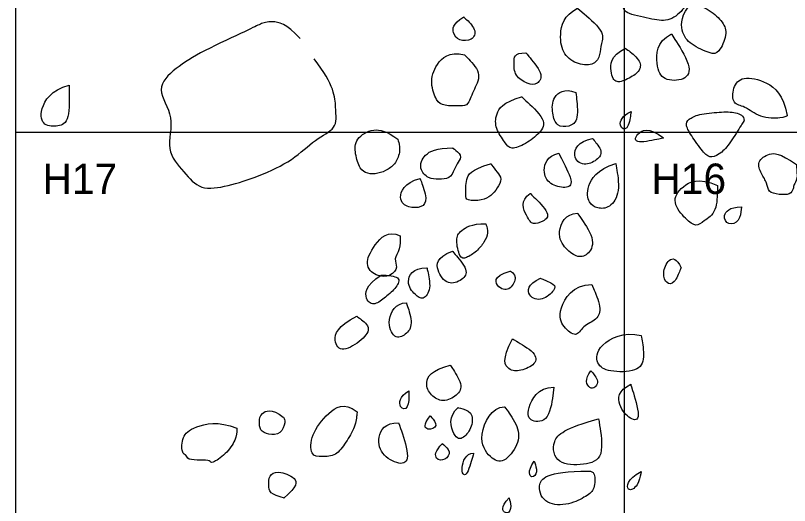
# Model space of a CAD drawing. Extents: x 1 to 19, y 16 to 23.5.
# Drawn here: x 10 to 11.271, y 21.387 to 22.192 of the extents above; entities that cross this region are included whole.
import ezdxf

# ---------------------------------------------------------------- set-up
doc = ezdxf.new("R2010")
doc.units = 0
for name, color, linetype in [('Cobbles n Brick', 7, 'Continuous'), ('Quadrat Boundary', 7, 'Continuous'), ('Quadrat IDs', 7, 'Continuous')]:
    doc.layers.add(name, color=color, linetype=linetype)

msp = doc.modelspace()

# ---------------------------------------------------------------- linework, layer by layer
at = {"layer": 'Cobbles n Brick'}
for points in [[(11.0829, 22.2706), (11.0253, 22.2533), (10.9901, 22.2533), (10.9901, 22.229), (10.9978, 22.2123), (10.9978, 22.195), (11.0439, 22.1867), (11.0714, 22.1803), (11.0977, 22.2002), (11.1118, 22.2283), (11.0829, 22.2706), (11.0829, 22.2706), (11.0829, 22.2706)], [(11.1111, 22.213), (11.0926, 22.1931), (11.0926, 22.1637), (11.1079, 22.1438), (11.1431, 22.1285), (11.1547, 22.1285), (11.17, 22.1618), (11.163, 22.1803), (11.1406, 22.2021), (11.1111, 22.213), (11.1111, 22.213), (11.1111, 22.213)], [(10.9231, 22.2037), (10.9, 22.1922), (10.8923, 22.1583), (10.8994, 22.1262), (10.9244, 22.1102), (10.9519, 22.1102), (10.9608, 22.1275), (10.9608, 22.1455), (10.9698, 22.1647), (10.9231, 22.2037), (10.9231, 22.2037), (10.9231, 22.2037)], [(10.7361, 22.1896), (10.7176, 22.1775), (10.7176, 22.1621), (10.7278, 22.1499), (10.7508, 22.1499), (10.7585, 22.1685), (10.7361, 22.1896), (10.7361, 22.1896), (10.7361, 22.1896)], [(10.4674, 22.1542), (10.4447, 22.1788), (10.4189, 22.1838), (10.4016, 22.178), (10.3875, 22.1703), (10.3048, 22.1324), (10.2625, 22.1058), (10.2277, 22.0721), (10.2637, 22.0253), (10.245, 21.9703), (10.2775, 21.934), (10.3027, 21.9038), (10.3484, 21.9112), (10.3993, 21.927), (10.4569, 21.954), (10.4922, 21.9899), (10.5291, 22.0055), (10.5254, 22.0373), (10.5243, 22.0769), (10.4906, 22.1206)], [(11.0772, 22.1618), (11.0522, 22.1483), (11.0522, 22.1073), (11.0625, 22.0843), (11.1009, 22.0843), (11.1124, 22.1067), (11.0772, 22.1618), (11.0772, 22.1618), (11.0772, 22.1618)], [(10.7374, 22.1271), (10.7118, 22.1335), (10.6887, 22.1111), (10.6804, 22.0803), (10.6919, 22.0502), (10.7022, 22.0432), (10.7329, 22.0432), (10.7432, 22.0432), (10.7528, 22.0714), (10.7675, 22.097), (10.7374, 22.1271), (10.7374, 22.1271), (10.7374, 22.1271)], [(11.0016, 22.1381), (10.9767, 22.1253), (10.9767, 22.0965), (10.9856, 22.0785), (11.0087, 22.0888), (11.0272, 22.1009), (11.0272, 22.1189), (11.0016, 22.1381), (11.0016, 22.1381), (11.0016, 22.1381)], [(10.838, 22.1306), (10.8188, 22.1306), (10.8188, 22.1152), (10.8188, 22.0928), (10.8419, 22.0781), (10.8572, 22.0781), (10.8688, 22.0948), (10.838, 22.1306), (10.838, 22.1306), (10.838, 22.1306)], [(11.2676, 22.0273), (11.2606, 22.0623), (11.2339, 22.0851), (11.1926, 22.0928), (11.1774, 22.0743), (11.1774, 22.0445), (11.1971, 22.0445), (11.2218, 22.0229), (11.2606, 22.0229), (11.2676, 22.0273), (11.2676, 22.0273), (11.2676, 22.0273)], [(10.088, 22.0773), (10.0581, 22.0694), (10.0376, 22.0344), (10.0455, 22.0093), (10.0709, 22.0093), (10.0894, 22.0169), (10.088, 22.0773), (10.088, 22.0773), (10.088, 22.0773)], [(10.9202, 22.0656), (10.901, 22.0726), (10.8811, 22.0585), (10.8811, 22.0304), (10.8888, 22.0086), (10.9093, 22.0086), (10.9259, 22.0188), (10.9202, 22.0656), (10.9202, 22.0656), (10.9202, 22.0656)], [(10.8313, 22.0585), (10.8, 22.0489), (10.7878, 22.0291), (10.7878, 22.0061), (10.8044, 21.9824), (10.8128, 21.9702), (10.8377, 21.9804), (10.8621, 21.999), (10.8742, 22.0189), (10.8313, 22.0585), (10.8313, 22.0585), (10.8313, 22.0585)], [(11.0112, 22.034), (10.9957, 22.0278), (10.9891, 22.0079), (11.0059, 22.0008), (11.0112, 22.034), (11.0112, 22.034), (11.0112, 22.034)], [(11.1965, 22.0192), (11.1965, 22.027), (11.1838, 22.0337), (11.1578, 22.0337), (11.1202, 22.0296), (11.1051, 22.0215), (11.0991, 22.0124), (11.1113, 21.9927), (11.1318, 21.9634), (11.1422, 21.9572), (11.1604, 21.9657), (11.1757, 21.9849), (11.1965, 22.0192), (11.1965, 22.0192), (11.1965, 22.0192)], [(11.0645, 21.9907), (11.0393, 22.0106), (11.0167, 21.9956), (11.0167, 21.9801), (11.0645, 21.9907), (11.0645, 21.9907), (11.0645, 21.9907)], [(10.6277, 21.9884), (10.6098, 22.0018), (10.588, 22.0082), (10.5573, 21.9897), (10.5573, 21.9647), (10.5656, 21.9385), (10.5778, 21.9314), (10.5951, 21.9314), (10.6124, 21.9385), (10.6265, 21.9506), (10.6329, 21.973), (10.6277, 21.9884), (10.6277, 21.9884), (10.6277, 21.9884)], [(10.9475, 21.99), (10.9236, 21.9846), (10.9121, 21.9585), (10.9337, 21.9435), (10.9559, 21.9541), (10.9661, 21.9678), (10.9475, 21.99), (10.9475, 21.99), (10.9475, 21.99)], [(10.7182, 21.9742), (10.6913, 21.9742), (10.6695, 21.9639), (10.6618, 21.9396), (10.6785, 21.923), (10.6945, 21.923), (10.7137, 21.923), (10.7208, 21.939), (10.7272, 21.9511), (10.7342, 21.962), (10.7182, 21.9742), (10.7182, 21.9742), (10.7182, 21.9742)], [(10.8922, 21.9655), (10.8727, 21.9611), (10.8643, 21.935), (10.8767, 21.9133), (10.9046, 21.9071), (10.9188, 21.915), (10.8922, 21.9655), (10.8922, 21.9655), (10.8922, 21.9655)], [(11.2825, 21.9472), (11.2544, 21.9664), (11.2378, 21.9664), (11.2168, 21.9521), (11.2249, 21.9316), (11.2352, 21.916), (11.2352, 21.9017), (11.2539, 21.8972), (11.2731, 21.8972), (11.278, 21.9075), (11.278, 21.9142), (11.2847, 21.9213), (11.2825, 21.9472), (11.2825, 21.9472), (11.2825, 21.9472)], [(10.7804, 21.9484), (10.7471, 21.9381), (10.7394, 21.9234), (10.7394, 21.8946), (10.7394, 21.8876), (10.7669, 21.8876), (10.781, 21.8952), (10.7919, 21.908), (10.7996, 21.9241), (10.7913, 21.9337), (10.7804, 21.9484), (10.7804, 21.9484), (10.7804, 21.9484)], [(10.9858, 21.9488), (10.9543, 21.9382), (10.9366, 21.909), (10.9411, 21.8828), (10.9552, 21.8744), (10.976, 21.8744), (10.9942, 21.901), (10.9858, 21.9488), (10.9858, 21.9488), (10.9858, 21.9488)], [(10.6645, 21.9243), (10.6377, 21.9168), (10.6268, 21.888), (10.6453, 21.8756), (10.6679, 21.8756), (10.6775, 21.8887), (10.6645, 21.9243), (10.6645, 21.9243), (10.6645, 21.9243)], [(11.1528, 21.9124), (11.1219, 21.9265), (11.0918, 21.911), (11.0772, 21.8849), (11.1019, 21.8557), (11.1183, 21.8438), (11.1298, 21.8544), (11.1524, 21.8677), (11.1528, 21.9124), (11.1528, 21.9124), (11.1528, 21.9124)], [(10.8455, 21.8993), (10.8278, 21.8878), (10.8411, 21.8582), (10.8491, 21.8471), (10.8668, 21.8533), (10.881, 21.8644), (10.8455, 21.8993), (10.8455, 21.8993), (10.8455, 21.8993)], [(10.9228, 21.8669), (10.9033, 21.8669), (10.8865, 21.8328), (10.9038, 21.8076), (10.9237, 21.7925), (10.9423, 21.7987), (10.9534, 21.824), (10.9228, 21.8669), (10.9228, 21.8669), (10.9228, 21.8669)], [(11.1923, 21.8773), (11.1719, 21.8773), (11.16, 21.8623), (11.1701, 21.8463), (11.1896, 21.8521), (11.1923, 21.8773), (11.1923, 21.8773), (11.1923, 21.8773)], [(10.6318, 21.8297), (10.6119, 21.84), (10.5873, 21.8132), (10.5722, 21.7824), (10.5914, 21.7625), (10.6174, 21.7625), (10.6291, 21.779), (10.6202, 21.7913), (10.6325, 21.8071), (10.6318, 21.8297), (10.6318, 21.8297), (10.6318, 21.8297)], [(10.7724, 21.8498), (10.7487, 21.8498), (10.7295, 21.8377), (10.7224, 21.8255), (10.7295, 21.7922), (10.7391, 21.7922), (10.7583, 21.8044), (10.7698, 21.8191), (10.7775, 21.8351), (10.7724, 21.8498), (10.7724, 21.8498), (10.7724, 21.8498)], [(10.7175, 21.8047), (10.6908, 21.7937), (10.6908, 21.7731), (10.71, 21.747), (10.7347, 21.7573), (10.7456, 21.7724), (10.7175, 21.8047), (10.7175, 21.8047), (10.7175, 21.8047)], [(11.0932, 21.7772), (11.0861, 21.7938), (11.0718, 21.7938), (11.0619, 21.7674), (11.0691, 21.75), (11.082, 21.75), (11.0932, 21.7772), (11.0932, 21.7772), (11.0932, 21.7772)], [(10.6757, 21.7772), (10.6517, 21.7772), (10.6394, 21.7519), (10.6572, 21.732), (10.6688, 21.723), (10.6839, 21.7416), (10.6757, 21.7772), (10.6757, 21.7772), (10.6757, 21.7772)], [(10.6006, 21.7654), (10.5738, 21.7483), (10.5738, 21.7222), (10.5903, 21.7147), (10.6074, 21.7291), (10.6266, 21.7448), (10.6342, 21.7634), (10.6006, 21.7654), (10.6006, 21.7654), (10.6006, 21.7654)], [(10.8125, 21.7719), (10.7824, 21.7636), (10.7933, 21.7403), (10.8139, 21.7403), (10.8242, 21.7643), (10.8125, 21.7719), (10.8125, 21.7719), (10.8125, 21.7719)], [(10.8622, 21.7601), (10.8403, 21.7505), (10.8403, 21.7285), (10.8657, 21.7217), (10.8869, 21.7422), (10.8869, 21.7498), (10.8622, 21.7601), (10.8622, 21.7601), (10.8622, 21.7601)], [(10.9465, 21.7498), (10.9149, 21.7498), (10.8882, 21.7038), (10.8992, 21.6798), (10.9218, 21.6613), (10.9307, 21.6819), (10.9554, 21.6915), (10.9636, 21.7107), (10.9465, 21.7498), (10.9465, 21.7498), (10.9465, 21.7498)], [(10.6421, 21.7196), (10.6243, 21.7196), (10.6078, 21.6901), (10.6222, 21.6586), (10.6414, 21.6668), (10.6538, 21.6833), (10.6421, 21.7196), (10.6421, 21.7196), (10.6421, 21.7196)], [(10.5607, 21.6977), (10.5278, 21.6813), (10.5209, 21.6552), (10.536, 21.6367), (10.5716, 21.6593), (10.5854, 21.6799), (10.5607, 21.6977), (10.5607, 21.6977), (10.5607, 21.6977)], [(11.0275, 21.6661), (10.9987, 21.673), (10.9534, 21.6497), (10.9534, 21.6181), (10.9726, 21.6058), (11.0234, 21.6058), (11.0344, 21.6284), (11.0275, 21.6661), (11.0275, 21.6661), (11.0275, 21.6661)], [(10.8163, 21.6606), (10.7978, 21.6257), (10.8101, 21.6071), (10.8286, 21.6071), (10.8561, 21.6188), (10.8561, 21.6373), (10.8163, 21.6606), (10.8163, 21.6606), (10.8163, 21.6606)], [(10.7141, 21.6174), (10.6819, 21.6092), (10.6709, 21.5866), (10.6819, 21.5674), (10.7018, 21.555), (10.7264, 21.5674), (10.736, 21.5845), (10.7141, 21.6174), (10.7141, 21.6174), (10.7141, 21.6174)], [(10.9452, 21.6078), (10.9336, 21.5948), (10.9425, 21.5722), (10.9617, 21.5879), (10.9452, 21.6078), (10.9452, 21.6078), (10.9452, 21.6078)], [(11.0104, 21.5859), (10.9891, 21.5756), (10.9891, 21.5502), (11.0104, 21.5262), (11.0289, 21.5262), (11.0104, 21.5859), (11.0104, 21.5859), (11.0104, 21.5859)], [(10.6462, 21.5749), (10.6298, 21.566), (10.6298, 21.5441), (10.6462, 21.5441), (10.6462, 21.5749), (10.6462, 21.5749), (10.6462, 21.5749)], [(10.8842, 21.5811), (10.8574, 21.5811), (10.8375, 21.5406), (10.8451, 21.5235), (10.8773, 21.5235), (10.8842, 21.5811), (10.8842, 21.5811), (10.8842, 21.5811)], [(10.561, 21.5408), (10.539, 21.5573), (10.5127, 21.5397), (10.4841, 21.5024), (10.4841, 21.4672), (10.5028, 21.4672), (10.5269, 21.4672), (10.5423, 21.4903), (10.5588, 21.5156), (10.561, 21.5408), (10.561, 21.5408), (10.561, 21.5408)], [(10.8033, 21.5489), (10.782, 21.5489), (10.7559, 21.4967), (10.7806, 21.4631), (10.8012, 21.4542), (10.8273, 21.4871), (10.8273, 21.5159), (10.8033, 21.5489), (10.8033, 21.5489), (10.8033, 21.5489)], [(10.4399, 21.5319), (10.4203, 21.5471), (10.4007, 21.5377), (10.4007, 21.5246), (10.4007, 21.5101), (10.4152, 21.5028), (10.4363, 21.5028), (10.4443, 21.5253), (10.4399, 21.5319), (10.4399, 21.5319), (10.4399, 21.5319)], [(10.7271, 21.5475), (10.71, 21.5338), (10.7196, 21.4954), (10.736, 21.4954), (10.7511, 21.5166), (10.7511, 21.5413), (10.7271, 21.5475), (10.7271, 21.5475), (10.7271, 21.5475)], [(10.3636, 21.5137), (10.3324, 21.5261), (10.2902, 21.5159), (10.2728, 21.5006), (10.2728, 21.4708), (10.2815, 21.4708), (10.2815, 21.4614), (10.3048, 21.4614), (10.3208, 21.4614), (10.3208, 21.4541), (10.3455, 21.4708), (10.3629, 21.4948), (10.3636, 21.5137), (10.3636, 21.5137), (10.3636, 21.5137)], [(10.6291, 21.5228), (10.6071, 21.5228), (10.5913, 21.4981), (10.6023, 21.4672), (10.6359, 21.4508), (10.649, 21.4652), (10.6291, 21.5228), (10.6291, 21.5228), (10.6291, 21.5228)], [(10.6812, 21.5338), (10.6688, 21.5187), (10.6757, 21.5084), (10.6963, 21.5166), (10.6812, 21.5338), (10.6812, 21.5338), (10.6812, 21.5338)], [(10.9576, 21.529), (10.902, 21.5139), (10.878, 21.4933), (10.8876, 21.4528), (10.9349, 21.4528), (10.9685, 21.4631), (10.9576, 21.529), (10.9576, 21.529), (10.9576, 21.529)], [(10.7011, 21.4885), (10.6887, 21.4762), (10.6887, 21.4604), (10.7066, 21.4604), (10.7162, 21.4755), (10.7011, 21.4885), (10.7011, 21.4885), (10.7011, 21.4885)], [(10.7525, 21.4727), (10.7395, 21.4727), (10.7292, 21.4453), (10.7402, 21.4288), (10.7525, 21.4727), (10.7525, 21.4727), (10.7525, 21.4727)], [(10.8519, 21.4597), (10.8396, 21.4412), (10.8492, 21.4288), (10.8581, 21.4412), (10.8519, 21.4597), (10.8519, 21.4597), (10.8519, 21.4597)], [(10.4407, 21.3989), (10.4632, 21.4178), (10.4632, 21.433), (10.429, 21.4447), (10.416, 21.4359), (10.416, 21.42), (10.416, 21.4069), (10.4407, 21.3989), (10.4407, 21.3989), (10.4407, 21.3989)], [(10.9411, 21.4432), (10.8705, 21.4432), (10.854, 21.4179), (10.8705, 21.387), (10.9096, 21.387), (10.939, 21.4028), (10.9521, 21.4124), (10.9521, 21.4426), (10.9411, 21.4432), (10.9411, 21.4432), (10.9411, 21.4432)], [(11.0275, 21.4426), (11.0035, 21.4295), (11.0035, 21.4055), (11.0234, 21.4192), (11.0275, 21.4426), (11.0275, 21.4426), (11.0275, 21.4426)], [(10.8108, 21.3994), (10.795, 21.3836), (10.806, 21.3699), (10.8156, 21.3802), (10.8108, 21.3994), (10.8108, 21.3994), (10.8108, 21.3994)]]:
    msp.add_open_spline(points, degree=3, dxfattribs=at)
at = {"layer": 'Quadrat Boundary'}
for p, q in [((10, 23), (10, 16)), ((10, 22), (19, 22))]:
    msp.add_line(p, q, dxfattribs=at)
msp.add_lwpolyline([(11, 16), (11, 23), (11, 23)], dxfattribs=at)

# ---------------------------------------------------------------- texts
at = {"layer": 'Quadrat IDs'}
for s, p in [('H17', (10.0444, 21.8986)), ('H16', (11.0444, 21.8986))]:
    msp.add_text(s, height=0.05, dxfattribs=at).set_placement(p)

doc.saveas('drawing.dxf')
